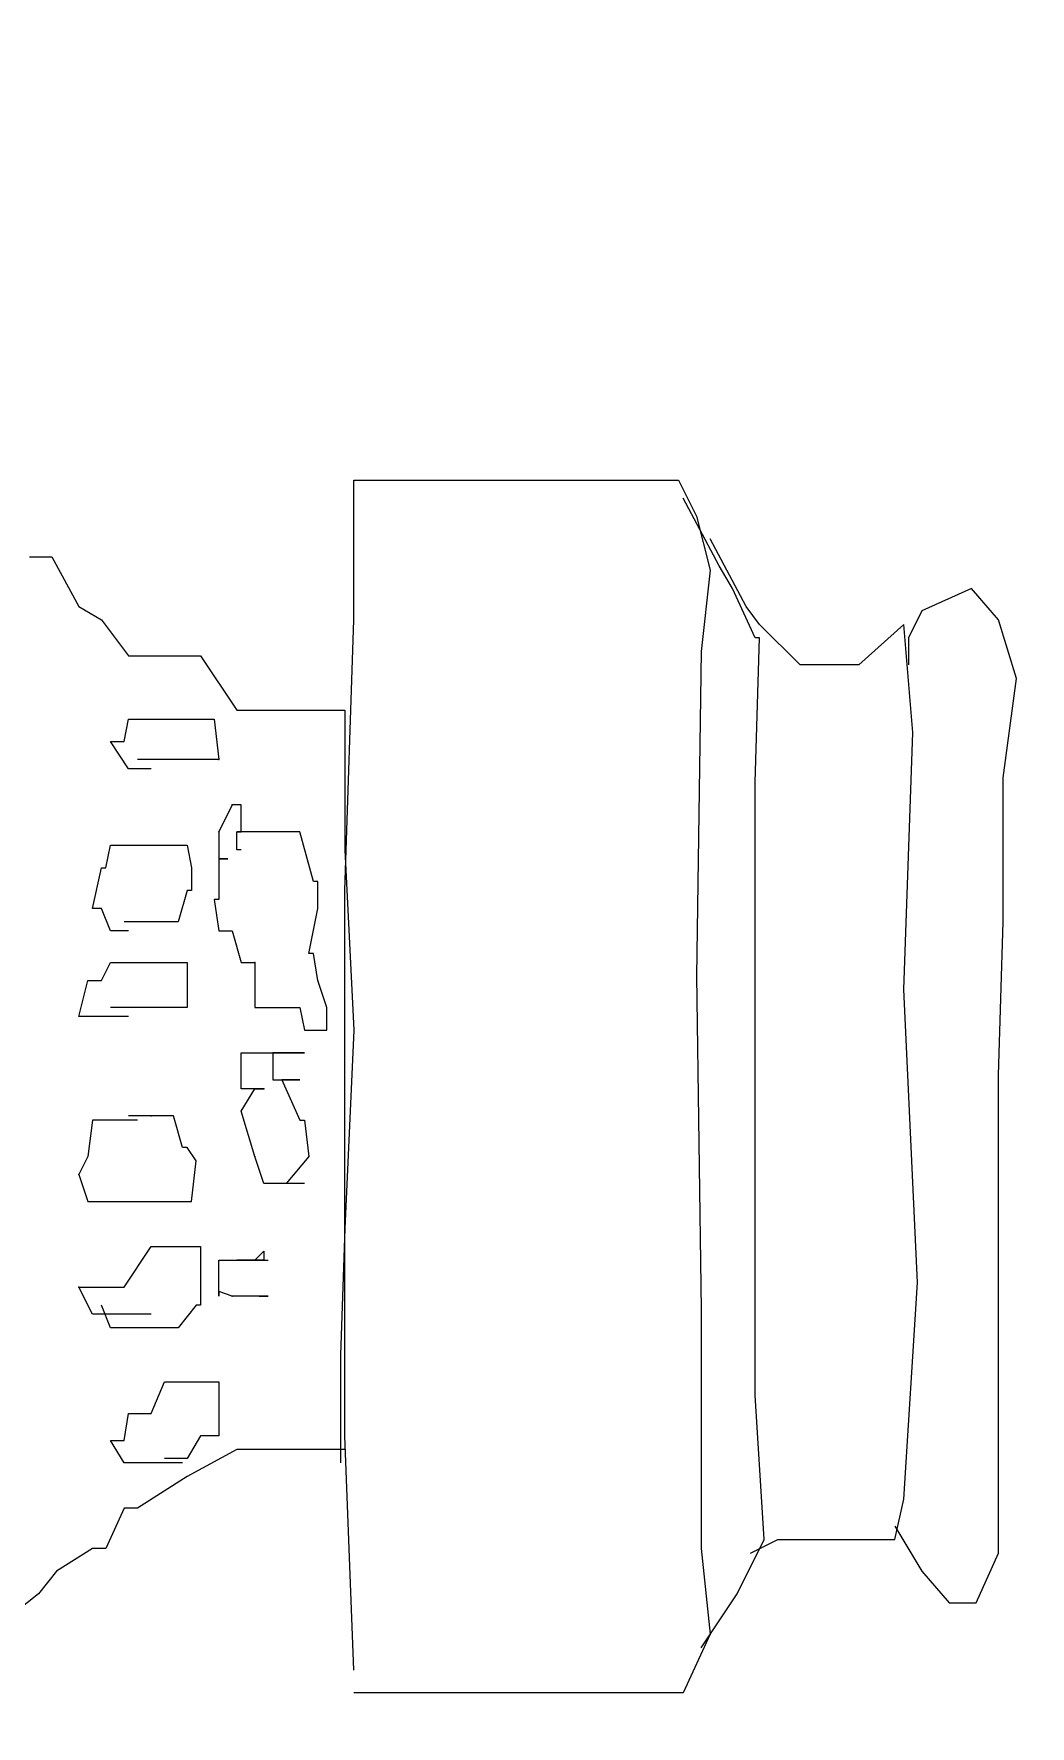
# Model space of a CAD drawing. Extents: x 731154 to 731744, y 4379381 to 4380408.
# Drawn here: x 731184.38 to 731186.59, y 4380231.716 to 4380235.47 of the extents above; entities that cross this region are included whole.
import ezdxf

# ---------------------------------------------------------------- set-up
doc = ezdxf.new("R2010")
doc.units = 0
doc.layers.get('0').update_dxf_attribs({"linetype": 'CONTINUOUS'})

msp = doc.modelspace()

# ---------------------------------------------------------------- linework, layer by layer
at = {"color": 0, "linetype": 'CONTINUOUS'}
for p, q in [((731185.09, 4380234.48), (731185.81, 4380234.48)), ((731185.09, 4380234.17), (731185.09, 4380234.48)), ((731185.09, 4380234.48), (731185.81, 4380234.48)), ((731185.09, 4380234.17), (731185.09, 4380234.48)), ((731185.81, 4380234.48), (731185.85, 4380234.4)), ((731185.81, 4380234.48), (731185.85, 4380234.4)), ((731185.9, 4380234.29), (731185.82, 4380234.44)), ((731185.9, 4380234.29), (731185.82, 4380234.44)), ((731185.85, 4380234.4), (731185.88, 4380234.28)), ((731185.85, 4380234.4), (731185.88, 4380234.28)), ((731185.96, 4380234.2), (731185.88, 4380234.35)), ((731185.96, 4380234.2), (731185.88, 4380234.35)), ((731184.37, 4380234.31), (731184.42, 4380234.31)), ((731184.37, 4380234.31), (731184.42, 4380234.31)), ((731184.42, 4380234.31), (731184.48, 4380234.2)), ((731184.42, 4380234.31), (731184.48, 4380234.2)), ((731185.93, 4380234.24), (731185.9, 4380234.29)), ((731185.93, 4380234.24), (731185.9, 4380234.29)), ((731185.88, 4380234.28), (731185.86, 4380234.1)), ((731185.88, 4380234.28), (731185.86, 4380234.1)), ((731185.98, 4380234.13), (731185.93, 4380234.24)), ((731185.98, 4380234.13), (731185.93, 4380234.24)), ((731186.46, 4380234.24), (731186.35, 4380234.19)), ((731186.46, 4380234.24), (731186.35, 4380234.19)), ((731186.52, 4380234.17), (731186.46, 4380234.24)), ((731186.52, 4380234.17), (731186.46, 4380234.24)), ((731184.48, 4380234.2), (731184.53, 4380234.17)), ((731184.48, 4380234.2), (731184.53, 4380234.17)), ((731185.99, 4380234.16), (731185.96, 4380234.2)), ((731185.99, 4380234.16), (731185.96, 4380234.2)), ((731186.35, 4380234.19), (731186.32, 4380234.13)), ((731186.35, 4380234.19), (731186.32, 4380234.13)), ((731184.53, 4380234.17), (731184.59, 4380234.09)), ((731184.53, 4380234.17), (731184.59, 4380234.09)), ((731185.07, 4380233.57), (731185.09, 4380234.17)), ((731185.07, 4380233.57), (731185.09, 4380234.17)), ((731186.08, 4380234.07), (731185.99, 4380234.16)), ((731186.08, 4380234.07), (731185.99, 4380234.16)), ((731186.31, 4380234.16), (731186.21, 4380234.07)), ((731186.31, 4380234.16), (731186.21, 4380234.07)), ((731186.33, 4380233.92), (731186.31, 4380234.16)), ((731186.33, 4380233.92), (731186.31, 4380234.16)), ((731186.56, 4380234.04), (731186.52, 4380234.17)), ((731186.56, 4380234.04), (731186.52, 4380234.17)), ((731185.86, 4380234.1), (731185.85, 4380233.38)), ((731185.86, 4380234.1), (731185.85, 4380233.38)), ((731185.98, 4380233.81), (731185.99, 4380234.13)), ((731185.99, 4380234.13), (731185.98, 4380234.13)), ((731185.98, 4380233.81), (731185.99, 4380234.13)), ((731185.99, 4380234.13), (731185.98, 4380234.13)), ((731186.32, 4380234.13), (731186.32, 4380234.07)), ((731186.32, 4380234.13), (731186.32, 4380234.07)), ((731184.59, 4380234.09), (731184.64, 4380234.09)), ((731184.59, 4380234.09), (731184.64, 4380234.09)), ((731184.64, 4380234.09), (731184.71, 4380234.09)), ((731184.64, 4380234.09), (731184.71, 4380234.09)), ((731184.71, 4380234.09), (731184.75, 4380234.09)), ((731184.71, 4380234.09), (731184.75, 4380234.09)), ((731184.75, 4380234.09), (731184.83, 4380233.97)), ((731184.75, 4380234.09), (731184.83, 4380233.97)), ((731186.21, 4380234.07), (731186.08, 4380234.07)), ((731186.21, 4380234.07), (731186.08, 4380234.07)), ((731186.53, 4380233.82), (731186.56, 4380234.04)), ((731186.53, 4380233.82), (731186.56, 4380234.04)), ((731184.58, 4380233.9), (731184.59, 4380233.95)), ((731184.58, 4380233.9), (731184.59, 4380233.95)), ((731184.59, 4380233.95), (731184.61, 4380233.95)), ((731184.59, 4380233.95), (731184.61, 4380233.95)), ((731184.61, 4380233.95), (731184.66, 4380233.95)), ((731184.61, 4380233.95), (731184.66, 4380233.95)), ((731184.66, 4380233.95), (731184.69, 4380233.95)), ((731184.66, 4380233.95), (731184.69, 4380233.95)), ((731184.69, 4380233.95), (731184.74, 4380233.95)), ((731184.69, 4380233.95), (731184.74, 4380233.95)), ((731184.74, 4380233.95), (731184.78, 4380233.95)), ((731184.74, 4380233.95), (731184.78, 4380233.95)), ((731184.78, 4380233.95), (731184.79, 4380233.86)), ((731184.78, 4380233.95), (731184.79, 4380233.86)), ((731184.83, 4380233.97), (731184.89, 4380233.97)), ((731184.83, 4380233.97), (731184.89, 4380233.97)), ((731184.89, 4380233.97), (731184.92, 4380233.97)), ((731184.89, 4380233.97), (731184.92, 4380233.97)), ((731184.92, 4380233.97), (731184.95, 4380233.97)), ((731184.92, 4380233.97), (731184.95, 4380233.97)), ((731184.95, 4380233.97), (731184.99, 4380233.97)), ((731184.95, 4380233.97), (731184.99, 4380233.97)), ((731184.99, 4380233.97), (731185.03, 4380233.97)), ((731184.99, 4380233.97), (731185.03, 4380233.97)), ((731185.03, 4380233.97), (731185.07, 4380233.97)), ((731185.03, 4380233.97), (731185.07, 4380233.97)), ((731185.07, 4380233.97), (731185.07, 4380233.66)), ((731185.07, 4380233.97), (731185.07, 4380233.66)), ((731186.31, 4380233.35), (731186.33, 4380233.92)), ((731186.31, 4380233.35), (731186.33, 4380233.92)), ((731184.59, 4380233.84), (731184.55, 4380233.9)), ((731184.55, 4380233.9), (731184.58, 4380233.9)), ((731184.59, 4380233.84), (731184.55, 4380233.9)), ((731184.55, 4380233.9), (731184.58, 4380233.9)), ((731184.61, 4380233.84), (731184.59, 4380233.84)), ((731184.61, 4380233.84), (731184.59, 4380233.84)), ((731184.67, 4380233.86), (731184.61, 4380233.86)), ((731184.67, 4380233.86), (731184.61, 4380233.86)), ((731184.64, 4380233.84), (731184.61, 4380233.84)), ((731184.64, 4380233.84), (731184.61, 4380233.84)), ((731184.72, 4380233.86), (731184.67, 4380233.86)), ((731184.72, 4380233.86), (731184.67, 4380233.86)), ((731184.75, 4380233.86), (731184.72, 4380233.86)), ((731184.75, 4380233.86), (731184.72, 4380233.86)), ((731184.79, 4380233.86), (731184.75, 4380233.86)), ((731184.79, 4380233.86), (731184.75, 4380233.86)), ((731185.98, 4380233.19), (731185.98, 4380233.81)), ((731185.98, 4380233.19), (731185.98, 4380233.81)), ((731186.53, 4380233.5), (731186.53, 4380233.82)), ((731186.53, 4380233.5), (731186.53, 4380233.82)), ((731184.82, 4380233.76), (731184.79, 4380233.7)), ((731184.82, 4380233.76), (731184.79, 4380233.7)), ((731184.84, 4380233.76), (731184.82, 4380233.76)), ((731184.84, 4380233.76), (731184.82, 4380233.76)), ((731184.84, 4380233.7), (731184.84, 4380233.76)), ((731184.84, 4380233.7), (731184.84, 4380233.76)), ((731184.79, 4380233.7), (731184.79, 4380233.64)), ((731184.79, 4380233.7), (731184.79, 4380233.64)), ((731184.83, 4380233.66), (731184.83, 4380233.7)), ((731184.83, 4380233.7), (731184.84, 4380233.7)), ((731184.84, 4380233.7), (731184.83, 4380233.7)), ((731184.83, 4380233.66), (731184.83, 4380233.7)), ((731184.83, 4380233.7), (731184.84, 4380233.7)), ((731184.84, 4380233.7), (731184.83, 4380233.7)), ((731184.9, 4380233.7), (731184.84, 4380233.7)), ((731184.9, 4380233.7), (731184.84, 4380233.7)), ((731184.92, 4380233.7), (731184.9, 4380233.7)), ((731184.92, 4380233.7), (731184.9, 4380233.7)), ((731184.94, 4380233.7), (731184.92, 4380233.7)), ((731184.94, 4380233.7), (731184.92, 4380233.7)), ((731184.97, 4380233.7), (731184.94, 4380233.7)), ((731184.97, 4380233.7), (731184.94, 4380233.7)), ((731185, 4380233.59), (731184.97, 4380233.7)), ((731185, 4380233.59), (731184.97, 4380233.7)), ((731184.54, 4380233.62), (731184.55, 4380233.67)), ((731184.54, 4380233.62), (731184.55, 4380233.67)), ((731184.55, 4380233.67), (731184.61, 4380233.67)), ((731184.55, 4380233.67), (731184.61, 4380233.67)), ((731184.61, 4380233.67), (731184.64, 4380233.67)), ((731184.61, 4380233.67), (731184.64, 4380233.67)), ((731184.64, 4380233.67), (731184.68, 4380233.67)), ((731184.64, 4380233.67), (731184.68, 4380233.67)), ((731184.68, 4380233.67), (731184.72, 4380233.67)), ((731184.68, 4380233.67), (731184.72, 4380233.67)), ((731184.72, 4380233.67), (731184.73, 4380233.62)), ((731184.72, 4380233.67), (731184.73, 4380233.62)), ((731184.84, 4380233.66), (731184.83, 4380233.66)), ((731184.84, 4380233.66), (731184.83, 4380233.66)), ((731185.07, 4380233.66), (731185.09, 4380233.26)), ((731185.07, 4380233.66), (731185.09, 4380233.26)), ((731184.51, 4380233.53), (731184.53, 4380233.62)), ((731184.51, 4380233.53), (731184.53, 4380233.62)), ((731184.53, 4380233.62), (731184.54, 4380233.62)), ((731184.53, 4380233.62), (731184.54, 4380233.62)), ((731184.73, 4380233.62), (731184.73, 4380233.57)), ((731184.73, 4380233.62), (731184.73, 4380233.57)), ((731184.79, 4380233.64), (731184.81, 4380233.64)), ((731184.81, 4380233.64), (731184.79, 4380233.64)), ((731184.79, 4380233.64), (731184.79, 4380233.55)), ((731184.79, 4380233.64), (731184.81, 4380233.64)), ((731184.81, 4380233.64), (731184.79, 4380233.64)), ((731184.79, 4380233.64), (731184.79, 4380233.55)), ((731185.01, 4380233.59), (731185, 4380233.59)), ((731185.01, 4380233.59), (731185, 4380233.59)), ((731185.01, 4380233.53), (731185.01, 4380233.59)), ((731185.01, 4380233.53), (731185.01, 4380233.59)), ((731184.72, 4380233.57), (731184.7, 4380233.5)), ((731184.72, 4380233.57), (731184.7, 4380233.5)), ((731184.73, 4380233.57), (731184.72, 4380233.57)), ((731184.73, 4380233.57), (731184.72, 4380233.57)), ((731184.79, 4380233.55), (731184.78, 4380233.55)), ((731184.78, 4380233.55), (731184.79, 4380233.48)), ((731184.79, 4380233.55), (731184.78, 4380233.55)), ((731184.78, 4380233.55), (731184.79, 4380233.48)), ((731185.07, 4380232.36), (731185.07, 4380233.57)), ((731185.07, 4380232.36), (731185.07, 4380233.57)), ((731184.53, 4380233.53), (731184.51, 4380233.53)), ((731184.53, 4380233.53), (731184.51, 4380233.53)), ((731184.55, 4380233.48), (731184.53, 4380233.53)), ((731184.55, 4380233.48), (731184.53, 4380233.53)), ((731184.62, 4380233.5), (731184.58, 4380233.5)), ((731184.62, 4380233.5), (731184.58, 4380233.5)), ((731184.64, 4380233.5), (731184.62, 4380233.5)), ((731184.64, 4380233.5), (731184.62, 4380233.5)), ((731184.7, 4380233.5), (731184.64, 4380233.5)), ((731184.7, 4380233.5), (731184.64, 4380233.5)), ((731184.99, 4380233.43), (731185.01, 4380233.53)), ((731184.99, 4380233.43), (731185.01, 4380233.53)), ((731186.52, 4380233.16), (731186.53, 4380233.5)), ((731186.52, 4380233.16), (731186.53, 4380233.5)), ((731184.59, 4380233.48), (731184.55, 4380233.48)), ((731184.59, 4380233.48), (731184.55, 4380233.48)), ((731184.79, 4380233.48), (731184.82, 4380233.48)), ((731184.79, 4380233.48), (731184.82, 4380233.48)), ((731184.82, 4380233.48), (731184.84, 4380233.41)), ((731184.82, 4380233.48), (731184.84, 4380233.41)), ((731185, 4380233.43), (731184.99, 4380233.43)), ((731185, 4380233.43), (731184.99, 4380233.43)), ((731185.01, 4380233.37), (731185, 4380233.43)), ((731185.01, 4380233.37), (731185, 4380233.43)), ((731184.53, 4380233.37), (731184.55, 4380233.41)), ((731184.53, 4380233.37), (731184.55, 4380233.41)), ((731184.55, 4380233.41), (731184.61, 4380233.41)), ((731184.55, 4380233.41), (731184.61, 4380233.41)), ((731184.61, 4380233.41), (731184.64, 4380233.41)), ((731184.61, 4380233.41), (731184.64, 4380233.41)), ((731184.64, 4380233.41), (731184.7, 4380233.41)), ((731184.64, 4380233.41), (731184.7, 4380233.41)), ((731184.7, 4380233.41), (731184.72, 4380233.41)), ((731184.7, 4380233.41), (731184.72, 4380233.41)), ((731184.72, 4380233.41), (731184.72, 4380233.31)), ((731184.72, 4380233.41), (731184.72, 4380233.31)), ((731184.84, 4380233.41), (731184.87, 4380233.41)), ((731184.84, 4380233.41), (731184.87, 4380233.41)), ((731184.87, 4380233.41), (731184.87, 4380233.31)), ((731184.87, 4380233.41), (731184.87, 4380233.31)), ((731184.48, 4380233.29), (731184.5, 4380233.37)), ((731184.48, 4380233.29), (731184.5, 4380233.37)), ((731184.5, 4380233.37), (731184.53, 4380233.37)), ((731184.5, 4380233.37), (731184.53, 4380233.37)), ((731185.03, 4380233.31), (731185.01, 4380233.37)), ((731185.03, 4380233.31), (731185.01, 4380233.37)), ((731185.85, 4380233.38), (731185.86, 4380232.64)), ((731185.85, 4380233.38), (731185.86, 4380232.64)), ((731186.34, 4380232.7), (731186.31, 4380233.35)), ((731186.34, 4380232.7), (731186.31, 4380233.35)), ((731184.62, 4380233.31), (731184.55, 4380233.31)), ((731184.62, 4380233.31), (731184.55, 4380233.31)), ((731184.66, 4380233.31), (731184.62, 4380233.31)), ((731184.66, 4380233.31), (731184.62, 4380233.31)), ((731184.7, 4380233.31), (731184.66, 4380233.31)), ((731184.7, 4380233.31), (731184.66, 4380233.31)), ((731184.72, 4380233.31), (731184.7, 4380233.31)), ((731184.72, 4380233.31), (731184.7, 4380233.31)), ((731184.87, 4380233.31), (731184.9, 4380233.31)), ((731184.87, 4380233.31), (731184.9, 4380233.31)), ((731184.9, 4380233.31), (731184.93, 4380233.31)), ((731184.9, 4380233.31), (731184.93, 4380233.31)), ((731184.93, 4380233.31), (731184.97, 4380233.31)), ((731184.93, 4380233.31), (731184.97, 4380233.31)), ((731184.97, 4380233.31), (731184.98, 4380233.26)), ((731184.97, 4380233.31), (731184.98, 4380233.26)), ((731185.03, 4380233.26), (731185.03, 4380233.31)), ((731185.03, 4380233.26), (731185.03, 4380233.31)), ((731184.51, 4380233.29), (731184.48, 4380233.29)), ((731184.51, 4380233.29), (731184.48, 4380233.29)), ((731184.54, 4380233.29), (731184.51, 4380233.29)), ((731184.54, 4380233.29), (731184.51, 4380233.29)), ((731184.59, 4380233.29), (731184.54, 4380233.29)), ((731184.59, 4380233.29), (731184.54, 4380233.29)), ((731184.98, 4380233.26), (731185, 4380233.26)), ((731184.98, 4380233.26), (731185, 4380233.26)), ((731185, 4380233.26), (731185.02, 4380233.26)), ((731185, 4380233.26), (731185.02, 4380233.26)), ((731185.02, 4380233.26), (731185.03, 4380233.26)), ((731185.02, 4380233.26), (731185.03, 4380233.26)), ((731185.09, 4380233.26), (731185.07, 4380232.82)), ((731185.09, 4380233.26), (731185.07, 4380232.82)), ((731184.84, 4380233.13), (731184.84, 4380233.21)), ((731184.84, 4380233.21), (731184.87, 4380233.21)), ((731184.84, 4380233.13), (731184.84, 4380233.21)), ((731184.84, 4380233.21), (731184.87, 4380233.21)), ((731184.87, 4380233.21), (731184.89, 4380233.21)), ((731184.87, 4380233.21), (731184.89, 4380233.21)), ((731184.89, 4380233.21), (731184.91, 4380233.21)), ((731184.89, 4380233.21), (731184.91, 4380233.21)), ((731184.91, 4380233.21), (731184.95, 4380233.21)), ((731184.93, 4380233.21), (731184.91, 4380233.21)), ((731184.91, 4380233.21), (731184.91, 4380233.15)), ((731184.91, 4380233.21), (731184.95, 4380233.21)), ((731184.93, 4380233.21), (731184.91, 4380233.21)), ((731184.91, 4380233.21), (731184.91, 4380233.15)), ((731184.95, 4380233.21), (731184.93, 4380233.21)), ((731184.95, 4380233.21), (731184.93, 4380233.21)), ((731184.95, 4380233.21), (731184.98, 4380233.21)), ((731184.98, 4380233.21), (731184.95, 4380233.21)), ((731184.95, 4380233.21), (731184.98, 4380233.21)), ((731184.98, 4380233.21), (731184.95, 4380233.21)), ((731185.98, 4380232.45), (731185.98, 4380233.19)), ((731185.98, 4380232.45), (731185.98, 4380233.19)), ((731186.52, 4380232.7), (731186.52, 4380233.16)), ((731186.52, 4380232.7), (731186.52, 4380233.16)), ((731184.84, 4380233.08), (731184.87, 4380233.13)), ((731184.87, 4380233.13), (731184.84, 4380233.13)), ((731184.84, 4380233.08), (731184.87, 4380233.13)), ((731184.87, 4380233.13), (731184.84, 4380233.13)), ((731184.87, 4380233.13), (731184.89, 4380233.13)), ((731184.89, 4380233.13), (731184.87, 4380233.13)), ((731184.87, 4380233.13), (731184.89, 4380233.13)), ((731184.89, 4380233.13), (731184.87, 4380233.13)), ((731184.91, 4380233.15), (731184.94, 4380233.15)), ((731184.91, 4380233.15), (731184.94, 4380233.15)), ((731184.93, 4380233.15), (731184.97, 4380233.06)), ((731184.94, 4380233.15), (731184.93, 4380233.15)), ((731184.93, 4380233.15), (731184.97, 4380233.06)), ((731184.94, 4380233.15), (731184.93, 4380233.15)), ((731184.94, 4380233.15), (731184.97, 4380233.15)), ((731184.97, 4380233.15), (731184.94, 4380233.15)), ((731184.94, 4380233.15), (731184.97, 4380233.15)), ((731184.97, 4380233.15), (731184.94, 4380233.15)), ((731184.51, 4380233.06), (731184.5, 4380232.98)), ((731184.51, 4380233.06), (731184.5, 4380232.98)), ((731184.55, 4380233.06), (731184.51, 4380233.06)), ((731184.55, 4380233.06), (731184.51, 4380233.06)), ((731184.61, 4380233.06), (731184.55, 4380233.06)), ((731184.61, 4380233.06), (731184.55, 4380233.06)), ((731184.61, 4380233.07), (731184.59, 4380233.07)), ((731184.61, 4380233.07), (731184.59, 4380233.07)), ((731184.64, 4380233.07), (731184.61, 4380233.07)), ((731184.64, 4380233.07), (731184.61, 4380233.07)), ((731184.69, 4380233.07), (731184.64, 4380233.07)), ((731184.69, 4380233.07), (731184.64, 4380233.07)), ((731184.71, 4380233), (731184.69, 4380233.07)), ((731184.71, 4380233), (731184.69, 4380233.07)), ((731184.87, 4380232.98), (731184.84, 4380233.08)), ((731184.87, 4380232.98), (731184.84, 4380233.08)), ((731184.97, 4380233.06), (731184.98, 4380233.06)), ((731184.97, 4380233.06), (731184.98, 4380233.06)), ((731184.98, 4380233.06), (731184.99, 4380232.98)), ((731184.98, 4380233.06), (731184.99, 4380232.98)), ((731184.5, 4380232.98), (731184.48, 4380232.94)), ((731184.5, 4380232.98), (731184.48, 4380232.94)), ((731184.72, 4380233), (731184.71, 4380233)), ((731184.72, 4380233), (731184.71, 4380233)), ((731184.74, 4380232.97), (731184.72, 4380233)), ((731184.74, 4380232.97), (731184.72, 4380233)), ((731184.73, 4380232.88), (731184.74, 4380232.97)), ((731184.73, 4380232.88), (731184.74, 4380232.97)), ((731184.89, 4380232.92), (731184.87, 4380232.98)), ((731184.89, 4380232.92), (731184.87, 4380232.98)), ((731184.99, 4380232.98), (731184.94, 4380232.92)), ((731184.99, 4380232.98), (731184.94, 4380232.92)), ((731184.48, 4380232.94), (731184.5, 4380232.88)), ((731184.48, 4380232.94), (731184.5, 4380232.88)), ((731184.92, 4380232.92), (731184.89, 4380232.92)), ((731184.91, 4380232.92), (731184.89, 4380232.92)), ((731184.92, 4380232.92), (731184.89, 4380232.92)), ((731184.91, 4380232.92), (731184.89, 4380232.92)), ((731184.94, 4380232.92), (731184.91, 4380232.92)), ((731184.94, 4380232.92), (731184.91, 4380232.92)), ((731184.98, 4380232.92), (731184.92, 4380232.92)), ((731184.98, 4380232.92), (731184.92, 4380232.92)), ((731184.5, 4380232.88), (731184.51, 4380232.88)), ((731184.5, 4380232.88), (731184.51, 4380232.88)), ((731184.51, 4380232.88), (731184.54, 4380232.88)), ((731184.51, 4380232.88), (731184.54, 4380232.88)), ((731184.54, 4380232.88), (731184.58, 4380232.88)), ((731184.54, 4380232.88), (731184.58, 4380232.88)), ((731184.58, 4380232.88), (731184.62, 4380232.88)), ((731184.58, 4380232.88), (731184.62, 4380232.88)), ((731184.62, 4380232.88), (731184.64, 4380232.88)), ((731184.62, 4380232.88), (731184.64, 4380232.88)), ((731184.64, 4380232.88), (731184.7, 4380232.88)), ((731184.64, 4380232.88), (731184.7, 4380232.88)), ((731184.7, 4380232.88), (731184.72, 4380232.88)), ((731184.7, 4380232.88), (731184.72, 4380232.88)), ((731184.72, 4380232.88), (731184.73, 4380232.88)), ((731184.72, 4380232.88), (731184.73, 4380232.88)), ((731185.07, 4380232.82), (731185.06, 4380232.54)), ((731185.07, 4380232.82), (731185.06, 4380232.54)), ((731184.58, 4380232.69), (731184.64, 4380232.78)), ((731184.58, 4380232.69), (731184.64, 4380232.78)), ((731184.64, 4380232.78), (731184.67, 4380232.78)), ((731184.64, 4380232.78), (731184.67, 4380232.78)), ((731184.67, 4380232.78), (731184.72, 4380232.78)), ((731184.67, 4380232.78), (731184.72, 4380232.78)), ((731184.72, 4380232.78), (731184.73, 4380232.78)), ((731184.72, 4380232.78), (731184.73, 4380232.78)), ((731184.73, 4380232.78), (731184.74, 4380232.78)), ((731184.73, 4380232.78), (731184.74, 4380232.78)), ((731184.74, 4380232.78), (731184.75, 4380232.78)), ((731184.74, 4380232.78), (731184.75, 4380232.78)), ((731184.75, 4380232.78), (731184.75, 4380232.65)), ((731184.75, 4380232.78), (731184.75, 4380232.65)), ((731184.79, 4380232.67), (731184.79, 4380232.75)), ((731184.79, 4380232.75), (731184.81, 4380232.75)), ((731184.79, 4380232.67), (731184.79, 4380232.75)), ((731184.79, 4380232.75), (731184.81, 4380232.75)), ((731184.81, 4380232.75), (731184.82, 4380232.75)), ((731184.81, 4380232.75), (731184.82, 4380232.75)), ((731184.82, 4380232.75), (731184.83, 4380232.75)), ((731184.82, 4380232.75), (731184.83, 4380232.75)), ((731184.83, 4380232.75), (731184.87, 4380232.75)), ((731184.84, 4380232.75), (731184.83, 4380232.75)), ((731184.83, 4380232.75), (731184.88, 4380232.75)), ((731184.83, 4380232.75), (731184.87, 4380232.75)), ((731184.84, 4380232.75), (731184.83, 4380232.75)), ((731184.83, 4380232.75), (731184.88, 4380232.75)), ((731184.87, 4380232.75), (731184.84, 4380232.75)), ((731184.87, 4380232.75), (731184.84, 4380232.75)), ((731184.87, 4380232.75), (731184.89, 4380232.77)), ((731184.87, 4380232.75), (731184.89, 4380232.77)), ((731184.88, 4380232.75), (731184.87, 4380232.75)), ((731184.88, 4380232.75), (731184.87, 4380232.75)), ((731184.89, 4380232.75), (731184.88, 4380232.75)), ((731184.88, 4380232.75), (731184.9, 4380232.75)), ((731184.89, 4380232.75), (731184.88, 4380232.75)), ((731184.88, 4380232.75), (731184.9, 4380232.75)), ((731184.89, 4380232.77), (731184.89, 4380232.75)), ((731184.89, 4380232.77), (731184.89, 4380232.75)), ((731184.51, 4380232.63), (731184.48, 4380232.69)), ((731184.48, 4380232.69), (731184.51, 4380232.69)), ((731184.51, 4380232.63), (731184.48, 4380232.69)), ((731184.48, 4380232.69), (731184.51, 4380232.69)), ((731184.51, 4380232.69), (731184.58, 4380232.69)), ((731184.51, 4380232.69), (731184.58, 4380232.69)), ((731184.82, 4380232.67), (731184.79, 4380232.68)), ((731184.79, 4380232.68), (731184.79, 4380232.67)), ((731184.82, 4380232.67), (731184.79, 4380232.68)), ((731184.79, 4380232.68), (731184.79, 4380232.67)), ((731184.84, 4380232.67), (731184.82, 4380232.67)), ((731184.84, 4380232.67), (731184.82, 4380232.67)), ((731184.89, 4380232.67), (731184.84, 4380232.67)), ((731184.89, 4380232.67), (731184.84, 4380232.67)), ((731184.88, 4380232.67), (731184.9, 4380232.67)), ((731184.88, 4380232.67), (731184.9, 4380232.67)), ((731184.9, 4380232.67), (731184.89, 4380232.67)), ((731184.9, 4380232.67), (731184.89, 4380232.67)), ((731186.31, 4380232.22), (731186.34, 4380232.7)), ((731186.31, 4380232.22), (731186.34, 4380232.7)), ((731186.52, 4380232.27), (731186.52, 4380232.7)), ((731186.52, 4380232.27), (731186.52, 4380232.7)), ((731184.55, 4380232.6), (731184.53, 4380232.65)), ((731184.55, 4380232.6), (731184.53, 4380232.65)), ((731184.74, 4380232.65), (731184.7, 4380232.6)), ((731184.74, 4380232.65), (731184.7, 4380232.6)), ((731184.75, 4380232.65), (731184.74, 4380232.65)), ((731184.75, 4380232.65), (731184.74, 4380232.65)), ((731185.86, 4380232.64), (731185.86, 4380232.11)), ((731185.86, 4380232.64), (731185.86, 4380232.11)), ((731184.58, 4380232.63), (731184.51, 4380232.63)), ((731184.58, 4380232.63), (731184.51, 4380232.63)), ((731184.61, 4380232.6), (731184.55, 4380232.6)), ((731184.61, 4380232.6), (731184.55, 4380232.6)), ((731184.64, 4380232.63), (731184.58, 4380232.63)), ((731184.64, 4380232.63), (731184.58, 4380232.63)), ((731184.64, 4380232.6), (731184.61, 4380232.6)), ((731184.64, 4380232.6), (731184.61, 4380232.6)), ((731184.7, 4380232.6), (731184.64, 4380232.6)), ((731184.7, 4380232.6), (731184.64, 4380232.6)), ((731185.06, 4380232.54), (731185.06, 4380232.3)), ((731185.06, 4380232.54), (731185.06, 4380232.3)), ((731184.64, 4380232.41), (731184.67, 4380232.48)), ((731184.64, 4380232.41), (731184.67, 4380232.48)), ((731184.67, 4380232.48), (731184.7, 4380232.48)), ((731184.67, 4380232.48), (731184.7, 4380232.48)), ((731184.7, 4380232.48), (731184.73, 4380232.48)), ((731184.7, 4380232.48), (731184.73, 4380232.48)), ((731184.73, 4380232.48), (731184.78, 4380232.48)), ((731184.73, 4380232.48), (731184.78, 4380232.48)), ((731184.78, 4380232.48), (731184.79, 4380232.48)), ((731184.78, 4380232.48), (731184.79, 4380232.48)), ((731184.79, 4380232.48), (731184.79, 4380232.41)), ((731184.79, 4380232.48), (731184.79, 4380232.41)), ((731186, 4380232.13), (731185.98, 4380232.45)), ((731186, 4380232.13), (731185.98, 4380232.45)), ((731184.58, 4380232.35), (731184.59, 4380232.41)), ((731184.58, 4380232.35), (731184.59, 4380232.41)), ((731184.59, 4380232.41), (731184.64, 4380232.41)), ((731184.59, 4380232.41), (731184.64, 4380232.41)), ((731184.79, 4380232.41), (731184.79, 4380232.36)), ((731184.79, 4380232.41), (731184.79, 4380232.36)), ((731184.58, 4380232.3), (731184.55, 4380232.35)), ((731184.55, 4380232.35), (731184.58, 4380232.35)), ((731184.58, 4380232.3), (731184.55, 4380232.35)), ((731184.55, 4380232.35), (731184.58, 4380232.35)), ((731184.75, 4380232.36), (731184.72, 4380232.31)), ((731184.75, 4380232.36), (731184.72, 4380232.31)), ((731184.79, 4380232.36), (731184.75, 4380232.36)), ((731184.79, 4380232.36), (731184.75, 4380232.36)), ((731185.09, 4380231.84), (731185.07, 4380232.36)), ((731185.09, 4380231.84), (731185.07, 4380232.36)), ((731184.62, 4380232.3), (731184.58, 4380232.3)), ((731184.62, 4380232.3), (731184.58, 4380232.3)), ((731184.64, 4380232.3), (731184.62, 4380232.3)), ((731184.64, 4380232.3), (731184.62, 4380232.3)), ((731184.71, 4380232.3), (731184.64, 4380232.3)), ((731184.71, 4380232.3), (731184.64, 4380232.3)), ((731184.72, 4380232.31), (731184.67, 4380232.31)), ((731184.72, 4380232.31), (731184.67, 4380232.31)), ((731184.83, 4380232.33), (731184.72, 4380232.27)), ((731184.83, 4380232.33), (731184.72, 4380232.27)), ((731184.9, 4380232.33), (731184.83, 4380232.33)), ((731184.9, 4380232.33), (731184.83, 4380232.33)), ((731184.97, 4380232.33), (731184.9, 4380232.33)), ((731184.97, 4380232.33), (731184.9, 4380232.33)), ((731184.98, 4380232.33), (731184.97, 4380232.33)), ((731184.98, 4380232.33), (731184.97, 4380232.33)), ((731185.02, 4380232.33), (731184.98, 4380232.33)), ((731185.02, 4380232.33), (731184.98, 4380232.33)), ((731185.07, 4380232.33), (731185.02, 4380232.33)), ((731185.07, 4380232.33), (731185.02, 4380232.33)), ((731184.72, 4380232.27), (731184.61, 4380232.2)), ((731184.72, 4380232.27), (731184.61, 4380232.2)), ((731186.52, 4380232.1), (731186.52, 4380232.27)), ((731186.52, 4380232.1), (731186.52, 4380232.27)), ((731186.29, 4380232.13), (731186.31, 4380232.22)), ((731186.29, 4380232.13), (731186.31, 4380232.22)), ((731184.58, 4380232.2), (731184.54, 4380232.11)), ((731184.58, 4380232.2), (731184.54, 4380232.11)), ((731184.61, 4380232.2), (731184.58, 4380232.2)), ((731184.61, 4380232.2), (731184.58, 4380232.2)), ((731186.29, 4380232.16), (731186.35, 4380232.06)), ((731186.29, 4380232.16), (731186.35, 4380232.06)), ((731184.51, 4380232.11), (731184.43, 4380232.06)), ((731184.51, 4380232.11), (731184.43, 4380232.06)), ((731184.54, 4380232.11), (731184.51, 4380232.11)), ((731184.54, 4380232.11), (731184.51, 4380232.11)), ((731185.86, 4380232.11), (731185.88, 4380231.92)), ((731185.86, 4380232.11), (731185.88, 4380231.92)), ((731185.94, 4380232.01), (731186, 4380232.13)), ((731185.94, 4380232.01), (731186, 4380232.13)), ((731185.97, 4380232.1), (731186.03, 4380232.13)), ((731185.97, 4380232.1), (731186.03, 4380232.13)), ((731186.03, 4380232.13), (731186.13, 4380232.13)), ((731186.03, 4380232.13), (731186.13, 4380232.13)), ((731186.13, 4380232.13), (731186.26, 4380232.13)), ((731186.13, 4380232.13), (731186.26, 4380232.13)), ((731186.26, 4380232.13), (731186.29, 4380232.13)), ((731186.26, 4380232.13), (731186.29, 4380232.13)), ((731186.47, 4380231.99), (731186.52, 4380232.1)), ((731186.47, 4380231.99), (731186.52, 4380232.1)), ((731184.43, 4380232.06), (731184.39, 4380232.01)), ((731184.43, 4380232.06), (731184.39, 4380232.01)), ((731186.35, 4380232.06), (731186.41, 4380231.99)), ((731186.35, 4380232.06), (731186.41, 4380231.99)), ((731184.39, 4380232.01), (731184.34, 4380231.97)), ((731184.39, 4380232.01), (731184.34, 4380231.97)), ((731185.86, 4380231.89), (731185.94, 4380232.01)), ((731185.86, 4380231.89), (731185.94, 4380232.01)), ((731186.41, 4380231.99), (731186.47, 4380231.99)), ((731186.41, 4380231.99), (731186.47, 4380231.99)), ((731185.88, 4380231.92), (731185.82, 4380231.79)), ((731185.88, 4380231.92), (731185.82, 4380231.79)), ((731185.19, 4380231.79), (731185.09, 4380231.79)), ((731185.19, 4380231.79), (731185.09, 4380231.79)), ((731185.54, 4380231.79), (731185.19, 4380231.79)), ((731185.54, 4380231.79), (731185.19, 4380231.79)), ((731185.82, 4380231.79), (731185.54, 4380231.79)), ((731185.82, 4380231.79), (731185.54, 4380231.79))]:
    msp.add_line(p, q, dxfattribs=at)
for p in [(731184.79, 4380233.86), (731184.79, 4380233.86), (731184.82, 4380233.76), (731184.82, 4380233.76), (731184.79, 4380233.7), (731184.79, 4380233.7), (731184.87, 4380233.41), (731184.87, 4380233.41), (731184.89, 4380233.13), (731184.89, 4380233.13), (731184.64, 4380233.07), (731184.64, 4380233.07), (731184.87, 4380232.98), (731184.87, 4380232.98), (731184.99, 4380232.98), (731184.99, 4380232.98), (731184.48, 4380232.94), (731184.48, 4380232.94), (731184.48, 4380232.69), (731184.48, 4380232.69), (731184.82, 4380232.67), (731184.82, 4380232.67)]:
    msp.add_point(p, dxfattribs=at)

# ---------------------------------------------------------------- meshes
mesh = msp.add_polyface(dxfattribs=at)
corners = [(731154.5, 4379381), (731154.5, 4379381), (731154.5, 4379571.9618), (731462.5, 4379381), (731154.5, 4379746.4935), (731744, 4379381), (731154.5, 4380407.5), (731744, 4380042.0065), (731744, 4380407.5)]
mesh.append_faces([[corners[k] for k in face] for face in [(0, 1, 3, 2), (2, 3, 5, 4), (4, 5, 7, 6), (6, 7, 8, 8)]], dxfattribs={"vtx0": -1, "vtx2": -1, "color": 0})
mesh = msp.add_polyface(dxfattribs=at)
corners = [(731164.5, 4380221), (731164.5, 4380221), (731164.5, 4380395.2713), (731445.58, 4380221), (731164.5, 4380401.5), (731445.58, 4380227.2287), (731445.58, 4380401.5)]
mesh.append_faces([[corners[k] for k in face] for face in [(0, 1, 3, 2), (2, 3, 5, 4), (4, 5, 6, 6)]], dxfattribs={"vtx0": -1, "vtx2": -1, "color": 0})

doc.saveas('drawing.dxf')
